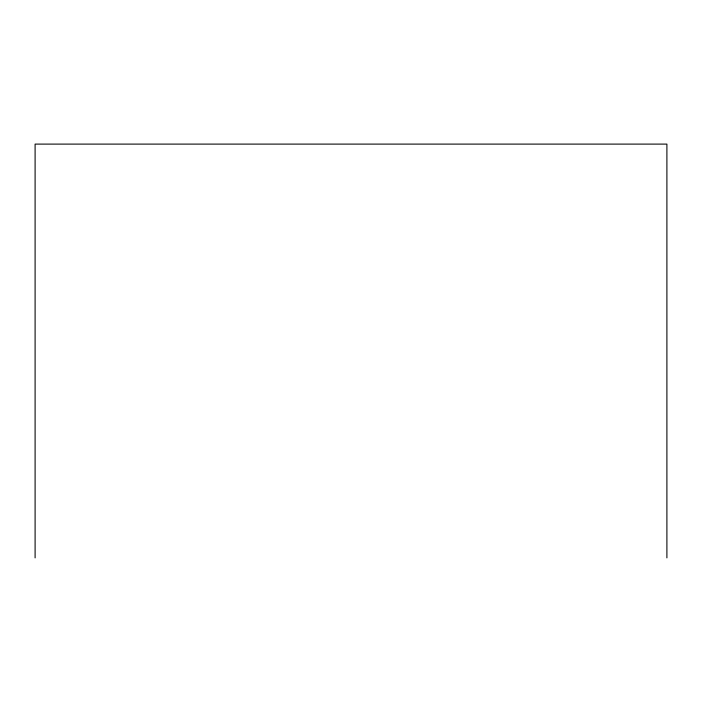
<?xml version="1.0" encoding="UTF-8"?>
<svg xmlns="http://www.w3.org/2000/svg" width="702" height="702" viewBox="0 0 702 702"><rect width="100%" height="100%" fill="white"/><g stroke="black" fill="none" stroke-linecap="round" stroke-linejoin="round"><path stroke-width="1.05" d="M666.9 557.897L666.9 144.103L35.1 144.103L35.1 557.897"/></g></svg>
